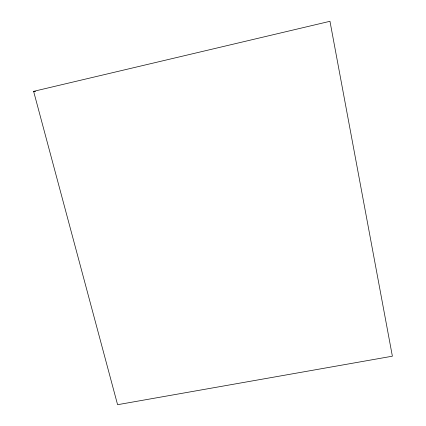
<?xml version="1.0" encoding="UTF-8"?>
<svg xmlns="http://www.w3.org/2000/svg" width="426" height="426" viewBox="0 0 426 426"><rect width="100%" height="100%" fill="white"/><g stroke="black" fill="none" stroke-linecap="round" stroke-linejoin="round"><path stroke-width="0.64" d="M33.622 91.345L329.969 21.3L392.378 356.195L117.587 404.7L33.622 91.345L35.592 91.372"/></g></svg>
